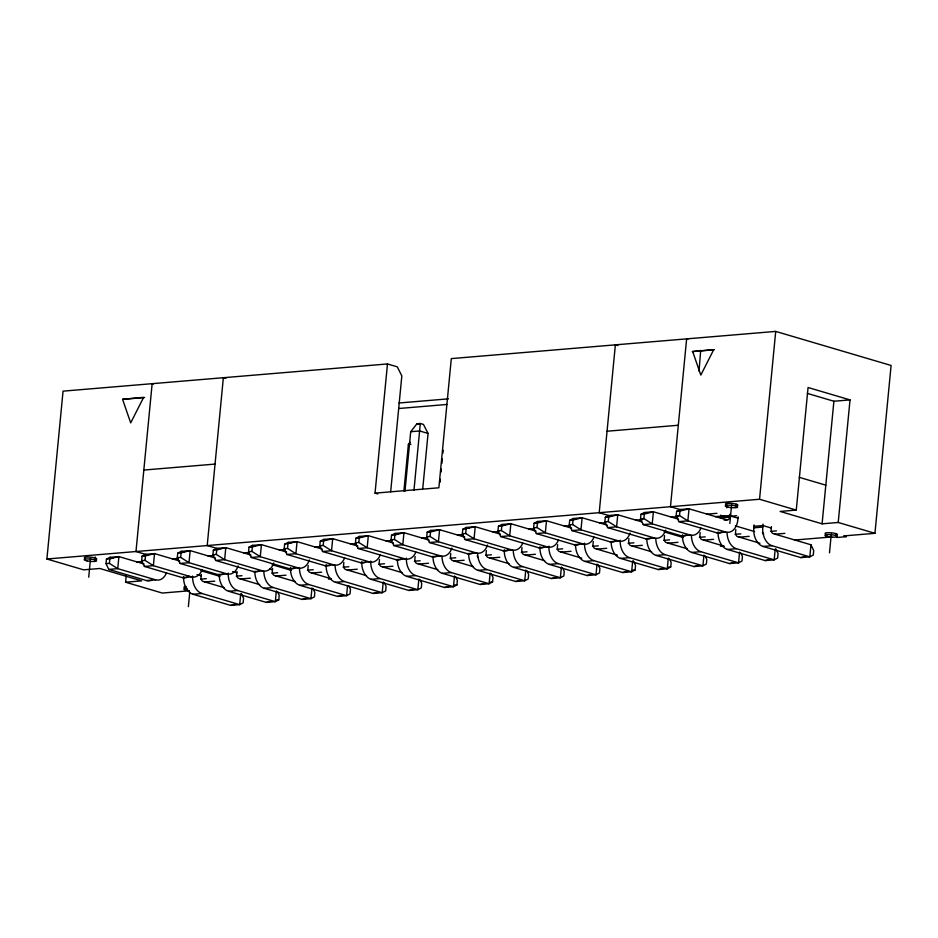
<?xml version="1.0" encoding="UTF-8"?>
<svg xmlns="http://www.w3.org/2000/svg" width="938" height="938" viewBox="0 0 938 938"><rect width="100%" height="100%" fill="white"/><g stroke="black" fill="none" stroke-linecap="round" stroke-linejoin="round"><path stroke-width="1.41" d="M404.97 491.195L410.703 431.715L416.941 423.765L420.306 423.484L413.951 490.445M126.267 575.006L125.575 582.217L141.708 580.868L99.745 568.475L83.611 569.835L46.9 559.001L63.057 391.146L387.476 363.956L397.302 366.852L401.827 375.95L390.665 491.793M88.723 577.175L90.54 558.321M94.82 560.783L95.195 556.973M166.46 572.942A15.817 10.81 85.2 0 1 155.509 579.801L146.527 580.552L108.761 569.401L106.029 563.656L106.463 559.13L109.922 557.336L118.903 556.586L144.077 564.008M108.761 569.401L117.742 568.651L109.394 563.375L109.84 558.849L118.903 556.586L117.742 568.651L155.509 579.801M202.092 569.952A15.817 10.81 85.2 0 1 191.141 576.811L182.16 577.562L144.393 566.423L141.661 560.666L142.095 556.14L145.554 554.346L154.536 553.596L179.709 561.03M144.393 566.423L153.375 565.661L145.027 560.385L145.472 555.859L154.536 553.596L153.375 565.661L191.141 576.811M238.1 565.954A15.817 10.81 85.2 0 1 226.773 573.822L217.792 574.572L180.026 563.433L177.294 557.688L177.728 553.15L181.186 551.356L190.168 550.606L215.341 558.04M180.026 563.433L189.007 562.683L180.659 557.395L181.104 552.869L190.168 550.606L189.007 562.683L226.773 573.822M188.374 606.593L189.769 592.089M201.33 574.431L201.049 577.339A3.471 2.368 85.2 0 0 203.089 581.431L224.065 587.622M273.732 562.964A15.817 10.81 85.2 0 1 262.406 570.832L253.424 571.594L215.658 560.443L212.926 554.698L213.36 550.172L216.819 548.378L225.8 547.616L250.974 555.05M215.658 560.443L224.639 559.693L216.291 554.417L216.737 549.891L225.8 547.616L224.639 559.693L262.406 570.832M236.962 571.453L236.681 574.349A3.471 2.368 85.2 0 0 238.721 578.441L259.697 584.632M240.714 593.918L239.682 604.647L230.713 605.397L192.947 594.246A15.817 10.81 85.2 0 1 183.602 576.776M309.364 559.974A15.817 10.81 85.2 0 1 298.038 567.853L289.056 568.604L251.29 557.453L248.558 551.708L248.992 547.182L252.451 545.388L261.432 544.638L286.606 552.06M251.29 557.453L260.272 556.703L251.923 551.427L252.369 546.901L261.432 544.638L260.272 556.703L298.038 567.853M272.595 568.463L272.313 571.359A3.471 2.368 85.2 0 0 274.353 575.451L295.329 581.642M276.347 590.928L275.315 601.657L266.345 602.407L228.579 591.268A15.817 10.81 85.2 0 1 219.211 574.971M228.579 591.268L237.56 590.506L275.315 601.657L278.774 599.863L279.207 595.337L277.578 591.89M344.621 558.004A15.817 10.81 85.2 0 1 333.67 564.864L324.689 565.614L286.922 554.464L284.191 548.718L284.636 544.192L288.083 542.399L297.065 541.648L322.238 549.082M333.67 564.864L295.904 553.713L287.556 548.437L288.083 542.399L290.886 543.219M308.227 565.473L307.945 568.381A3.471 2.368 85.2 0 0 309.986 572.461L330.962 578.664M311.979 587.938L310.947 598.667L301.977 599.417L264.211 588.278A15.817 10.81 85.2 0 1 254.843 571.981M365.14 562.472A15.817 10.81 85.2 0 1 360.321 562.624L322.555 551.485L319.823 545.728L320.268 541.203L323.716 539.409L332.697 538.658L357.87 546.092M322.555 551.485L331.536 550.735L323.2 545.447L323.633 540.921L332.697 538.658L331.536 550.735L369.302 561.874A15.817 10.81 85.2 0 0 380.253 555.015M343.859 562.483L343.578 565.391A3.471 2.368 85.2 0 0 345.618 569.483L366.594 575.674M347.482 586.297L346.579 595.677L337.61 596.439L299.843 585.289A15.817 10.81 85.2 0 1 290.499 567.818M415.886 552.025A15.817 10.81 85.2 0 1 404.935 558.884L395.953 559.646L358.187 548.496L355.455 542.75L355.901 538.224L359.348 536.43L368.329 535.668L393.503 543.102M358.187 548.496L367.168 547.745L358.832 542.469L359.266 537.943L368.329 535.668L367.168 547.745L404.935 558.884M377.78 493.951L375.036 493.142L387.476 363.956M379.491 559.505L379.21 562.401A3.471 2.368 85.2 0 0 381.25 566.493L402.226 572.684M383.243 581.97L382.212 592.699L373.242 593.449L335.476 582.299A15.817 10.81 85.2 0 1 326.131 564.828M451.893 548.027A15.817 10.81 85.2 0 1 440.567 555.906L431.586 556.656L393.819 545.506L391.087 539.76L391.533 535.235L394.98 533.441L403.961 532.69L429.135 540.112M393.819 545.506L402.801 544.755L394.464 539.479L394.898 534.953L403.961 532.69L402.801 544.755L440.567 555.906M403.903 490.961L408.37 444.53L410.152 442.267M415.124 556.515L414.842 559.411A3.471 2.368 85.2 0 0 416.882 563.504L437.858 569.694M422.757 488.569L428.068 433.438L423.46 424.422L420.306 423.484M418.876 578.981L417.844 589.709L408.874 590.459L371.108 579.321A15.817 10.81 85.2 0 1 361.763 561.839M487.526 545.037A15.817 10.81 85.2 0 1 476.199 552.916L467.218 553.666L429.452 542.516L426.72 536.771L427.165 532.245L430.624 530.451L439.594 529.7L464.767 537.134M429.452 542.516L438.433 541.765L430.096 536.489L430.53 531.963L439.594 529.7L438.433 541.765L476.199 552.916M440.098 482.167L440.368 479.271M441.071 472.013L441.352 469.106M441.904 463.313L442.326 458.952M442.888 453.148L443.17 450.252M450.756 553.526L450.475 556.422A3.471 2.368 85.2 0 0 452.515 560.514L473.491 566.716M454.52 575.991L453.476 586.719L444.506 587.469L406.74 576.331A15.817 10.81 85.2 0 1 397.372 560.033M406.74 576.331L415.722 575.58L453.476 586.719L456.935 584.925L457.369 580.399L455.739 576.952M522.783 543.067A15.817 10.81 85.2 0 1 511.831 549.926L502.85 550.676L465.084 539.538L462.352 533.781L462.797 529.255L466.256 527.461L475.226 526.71L500.4 534.144M511.831 549.926L474.065 538.775L465.729 533.499L466.256 527.461L469.047 528.293M486.388 550.536L486.107 553.443A3.471 2.368 85.2 0 0 488.147 557.535L509.123 563.726M490.152 573.001L489.108 583.729L480.139 584.491L442.373 573.341A15.817 10.81 85.2 0 1 433.004 557.043M442.373 573.341L451.354 572.59L489.108 583.729L492.567 581.935L493.013 577.409L491.371 573.962M558.415 540.077A15.817 10.81 85.2 0 1 547.464 546.936L538.482 547.698L500.716 536.548L497.984 530.802L498.43 526.277L501.889 524.483L510.858 523.721L536.032 531.154M500.716 536.548L509.697 535.797L501.361 530.521L501.795 525.995L510.858 523.721L509.697 535.797L547.464 546.936M522.02 547.546L521.739 550.454A3.471 2.368 85.2 0 0 523.779 554.546L544.755 560.736M525.784 570.023L524.741 580.751L515.771 581.501L478.005 570.351A15.817 10.81 85.2 0 1 468.637 554.053M578.934 544.556A15.817 10.81 85.2 0 1 574.115 544.708L536.348 533.558L533.616 527.813L534.062 523.287L537.521 521.493L546.491 520.742L571.664 528.164M536.348 533.558L545.33 532.807L536.993 527.531L537.427 523.005L546.491 520.742L545.33 532.807L583.096 543.958A15.817 10.81 85.2 0 0 594.047 537.087M557.653 544.568L557.371 547.464A3.471 2.368 85.2 0 0 559.411 551.556L581.783 558.157M561.416 567.033L560.373 577.761L551.403 578.512L513.637 567.361A15.817 10.81 85.2 0 1 504.292 549.891M630.055 533.089A15.817 10.81 85.2 0 1 618.728 540.968L609.747 541.718L571.981 530.568L569.26 524.823L569.694 520.297L573.153 518.503L582.123 517.753L607.308 525.186M571.981 530.568L580.962 529.818L572.626 524.541L573.059 520.015L582.123 517.753L580.962 529.818L618.728 540.968M593.285 541.578L593.004 544.474A3.471 2.368 85.2 0 0 595.044 548.566L617.415 555.179M597.049 564.043L596.005 574.771L587.036 575.522L549.269 564.383A15.817 10.81 85.2 0 1 539.925 546.901M665.687 530.099A15.817 10.81 85.2 0 1 654.361 537.978L645.379 538.729L607.625 527.59L604.893 521.833L605.327 517.307L608.785 515.513L617.755 514.763L641.533 521.786M607.625 527.59L616.594 526.828L608.258 521.551L608.692 517.026L617.755 514.763L616.594 526.828L654.361 537.978M628.917 538.588L628.636 541.496A3.471 2.368 85.2 0 0 630.676 545.588L651.652 551.779M632.681 561.053L631.649 571.781L622.668 572.543L584.902 561.393A15.817 10.81 85.2 0 1 575.533 545.095M584.902 561.393L593.883 560.643L631.649 571.781L635.096 569.987L635.542 565.462L633.349 560.865M700.944 528.129A15.817 10.81 85.2 0 1 689.993 534.988L681.011 535.739L643.257 524.6L640.525 518.855L640.959 514.329L644.418 512.523L653.387 511.773L678.573 519.206M643.257 524.6L652.227 523.85L643.89 518.573L644.324 514.036L653.387 511.773L652.227 523.85L689.993 534.988M664.55 535.598L664.28 538.506A3.471 2.368 85.2 0 0 666.308 542.598L687.284 548.789M668.313 558.075L667.281 568.803L658.3 569.554L620.534 558.403A15.817 10.81 85.2 0 1 611.166 542.105M620.534 558.403L629.515 557.653L667.281 568.803L670.729 566.998L671.174 562.472L669.533 559.025M738.147 516.815L737.866 519.711A15.817 10.81 85.2 0 1 725.625 532.01L716.644 532.761L678.889 521.61L676.157 515.865L676.591 511.339L680.05 509.545L689.02 508.795L726.786 519.933A3.471 2.368 85.2 0 0 729.471 517.237L729.752 514.341M678.889 521.61L687.859 520.86L679.522 515.583L679.956 511.058L689.02 508.795L687.859 520.86L725.625 532.01M699.033 371.143L700.698 350.308M700.182 532.62L699.912 535.516A3.471 2.368 85.2 0 0 701.941 539.608L724.324 546.209M703.946 555.085L702.914 565.813L693.932 566.564L656.166 555.413A15.817 10.81 85.2 0 1 646.798 539.116M720.771 515.091L720.501 517.987L729.471 517.237M726.809 507.81L727.056 505.265M729.834 523.439L731.64 504.574M736.025 506.074L736.201 504.198M735.814 529.63L735.544 532.526A3.471 2.368 85.2 0 0 737.573 536.618L759.956 543.231M739.578 552.095L738.546 562.823L729.565 563.574L691.798 552.435A15.817 10.81 85.2 0 1 682.454 534.953M771.446 526.64L771.177 529.548A3.471 2.368 85.2 0 0 773.205 533.64L810.971 544.779L813.703 550.524L813.269 555.05L809.811 556.855L800.829 557.606L763.063 546.455A15.817 10.81 85.2 0 1 753.8 527.824L754.082 524.917M775.714 331.407L891.1 365.468L874.943 533.312L838.22 522.478L850.027 399.893L808.064 387.511L796.268 510.096L759.546 499.251L775.714 331.407L451.307 358.609L438.867 487.783L375.036 493.142M810.971 544.779L809.811 556.855L772.044 545.705A15.817 10.81 85.2 0 1 762.782 527.062L763.063 524.166M775.21 549.105L774.178 559.834L765.197 560.584L727.431 549.445A15.817 10.81 85.2 0 1 718.086 531.975M838.22 522.478L822.087 523.826L833.894 401.241L807.325 393.397M826.46 537.216L826.706 534.683M829.485 552.845L831.303 533.992M835.676 535.492L835.852 533.605M143.573 397.501L130.699 422.874L122.538 399.26L143.186 397.384M230.713 605.397L234.594 604.424M266.345 602.407L270.226 601.434M301.977 599.417L305.858 598.456M337.61 596.439L342.792 595.138M373.242 593.449L377.123 592.476M408.874 590.459L412.755 589.486M444.506 587.469L448.387 586.508M480.139 584.491L484.02 583.518M515.771 581.501L520.953 580.2M551.403 578.512L556.586 577.222M587.036 575.522L590.917 574.548M622.668 572.543L626.549 571.57M658.3 569.554L662.181 568.58M693.932 566.564L697.813 565.591M729.565 563.574L734.747 562.284M765.197 560.584L769.078 559.623M800.829 557.606L804.71 556.633M122.726 399.342L144.616 397.513M692.267 351.598L714.111 349.768M398.908 403L448.446 398.849M398.756 408.511L446.84 404.477M410.703 431.715L419.673 430.964L428.068 433.438M833.894 401.241L850.027 399.893M408.37 444.53L410.938 444.319M143.831 470.055L215.048 464.087M607.097 431.222L678.315 425.254M46.9 559.001L759.546 499.251M106.463 559.13L109.84 558.849M142.095 556.14L145.472 555.859M177.728 553.15L181.104 552.869M213.36 550.172L216.737 549.891M248.992 547.182L252.369 546.901M284.636 544.192L297.065 541.648L295.904 553.713L286.922 554.464M320.268 541.203L323.633 540.921M355.901 538.224L359.266 537.943M391.533 535.235L394.898 534.953M427.165 532.245L430.53 531.963M462.797 529.255L475.226 526.71L474.065 538.775L465.084 539.538M498.43 526.277L501.795 525.995M534.062 523.287L537.427 523.005M569.694 520.297L573.059 520.015M605.327 517.307L608.692 517.026M640.959 514.329L644.324 514.036M676.591 511.339L679.956 511.058M106.029 563.656L109.394 563.375M141.661 560.666L145.027 560.385M177.294 557.688L180.659 557.395M212.926 554.698L216.291 554.417M248.558 551.708L251.923 551.427M284.191 548.718L287.556 548.437M319.823 545.728L323.2 545.447M355.455 542.75L358.832 542.469M391.087 539.76L394.464 539.479M426.72 536.771L430.096 536.489M462.352 533.781L465.729 533.499M497.984 530.802L501.361 530.521M533.616 527.813L536.993 527.531M569.26 524.823L572.626 524.541M604.893 521.833L608.258 521.551M640.525 518.855L643.89 518.573M676.157 515.865L679.522 515.583M136.702 561.956L142.47 561.475M172.334 558.978L178.103 558.485M207.966 555.988L213.735 555.507M243.599 552.998L249.367 552.517M279.231 550.008L285 549.527M314.863 547.03L320.632 546.537M350.495 544.04L356.276 543.548M386.128 541.05L391.908 540.569M421.76 538.06L427.54 537.58M457.392 535.07L463.173 534.59M493.025 532.092L498.805 531.6M528.657 529.102L534.437 528.622M564.289 526.112L570.07 525.632M599.921 523.123L605.702 522.642M635.554 520.144L642.776 519.535M671.186 517.155L678.409 516.545M706.818 514.165L716.925 513.321M715.213 516.639L725.32 515.794M720.642 516.486L729.623 515.724L738.007 518.21M796.268 510.096L780.135 511.445L822.087 523.826M722.623 516.92L736.658 515.736M724.218 520.144L726.786 519.933M753.941 526.312L762.922 525.561L771.317 528.035M753.8 527.824L762.782 527.062M360.321 562.624L369.302 561.874M574.115 544.708L583.096 543.958M200.556 579.168L206.337 578.687M236.188 576.178L241.969 575.698M271.821 573.188L277.601 572.708M307.453 570.21L313.233 569.718M343.085 567.22L348.866 566.74M378.718 564.23L384.498 563.75M414.362 561.241L420.13 560.76M449.994 558.262L455.762 557.77M485.626 555.273L491.395 554.78M521.258 552.283L527.027 551.802M556.891 549.293L562.659 548.812M592.523 546.303L598.292 545.822M628.155 543.325L633.924 542.832M663.787 540.335L669.556 539.854M699.42 537.345L705.188 536.864M735.052 534.355L740.821 533.874M770.684 531.377L776.453 530.885M204.625 582.006L214.732 581.161M240.257 579.016L250.364 578.171M275.889 576.038L285.996 575.182M311.522 573.048L321.628 572.203M347.154 570.058L357.261 569.214M382.786 567.068L392.893 566.224M418.418 564.09L428.525 563.234M454.051 561.1L464.158 560.244M489.683 558.11L499.79 557.266M525.315 555.12L535.422 554.276M560.947 552.13L571.054 551.286M596.58 549.152L606.687 548.296M632.212 546.162L642.319 545.318M667.844 543.172L677.951 542.328M703.477 540.182L713.584 539.338M739.109 537.204L749.216 536.348M774.741 534.214L784.848 533.37M189.242 590.788L162.286 593.051L125.575 582.217M328.429 579.121L331.337 578.887M720.454 546.268L723.362 546.022M794.463 540.054L831.736 536.935M874.943 533.312L843.719 535.926L846.346 536.7L837.224 537.462M192.947 594.246L201.928 593.496L239.682 604.647L243.141 602.853L243.575 598.327L241.394 593.719M264.211 588.278L273.192 587.528L310.947 598.667L314.406 596.873L314.84 592.347L313.21 588.9M299.843 585.289L308.825 584.538L346.579 595.677L350.038 593.883L350.472 589.357L348.842 585.91M335.476 582.299L344.457 581.548L382.212 592.699L385.67 590.905L386.104 586.379L384.474 582.92M371.108 579.321L380.089 578.558L417.844 589.709L421.303 587.915L421.737 583.389L420.107 579.942M478.005 570.351L486.986 569.601L524.741 580.751L528.2 578.957L528.645 574.431L527.004 570.972M513.637 567.361L522.618 566.611L560.373 577.761L563.832 575.967L564.277 571.441L562.636 567.994M549.269 564.383L558.251 563.632L596.005 574.771L599.464 572.977L599.91 568.451L598.268 565.004M656.166 555.413L665.148 554.663L702.914 565.813L706.361 564.019L706.806 559.494L705.165 556.046M691.798 552.435L700.78 551.673L738.546 562.823L741.993 561.03L742.439 556.504L740.797 553.057M727.431 549.445L736.412 548.695L774.178 559.834L777.637 558.04L778.071 553.514L775.878 548.918M763.063 546.455L772.044 545.705M276.534 600.05L278.774 599.863M454.696 585.113L456.935 584.925M490.328 582.123L492.567 581.935M632.857 570.175L635.096 569.987M668.489 567.197L670.729 566.998M687.859 339.239L686.628 338.876L670.471 506.719L682.841 510.366M617.872 345.571L615.363 344.856L599.206 512.699L611.576 516.346M799.235 477.325L825.815 485.169M416.941 423.765L419.04 424.386M735.38 525.878L754.609 531.553M225.87 378.436L223.361 377.709L207.204 545.564L219.621 549.199M644.418 512.523L647.208 513.356M664.104 531.858L683.38 537.521M153.375 384.041L152.144 383.677L135.987 551.532L148.356 555.179M573.153 518.503L575.944 519.324M537.521 521.493L540.311 522.314M501.889 524.483L504.679 525.303M430.624 530.451L433.415 531.271M394.98 533.441L397.782 534.261M359.348 536.43L362.15 537.251M323.716 539.409L326.518 540.241M252.451 545.388L255.253 546.209M272.114 564.711L291.378 570.386M269.663 569.026L272.466 569.858M181.186 551.356L183.989 552.189M232.636 571.605L236.833 572.837M200.884 570.691L220.113 576.366M197.003 574.584L201.201 575.826M109.922 557.336L112.724 558.157M273.192 587.528A15.817 10.81 85.2 0 1 263.824 571.23M224.112 573.681A15.817 10.81 85.2 0 1 217.792 574.572M308.825 584.538A15.817 10.81 85.2 0 1 299.457 568.24M259.744 570.691A15.817 10.81 85.2 0 1 253.424 571.594M344.457 581.548A15.817 10.81 85.2 0 1 335.089 565.251M294.638 568.111A15.817 10.81 85.2 0 1 289.056 568.604M380.089 578.558A15.817 10.81 85.2 0 1 370.745 561.088M330.27 565.133A15.817 10.81 85.2 0 1 324.689 565.614M415.722 575.58A15.817 10.81 85.2 0 1 406.377 558.098M451.354 572.59A15.817 10.81 85.2 0 1 441.986 556.293M402.273 558.743A15.817 10.81 85.2 0 1 395.953 559.646M478.169 557.641A3.471 2.368 85.2 0 1 477.219 555.73M486.986 569.601A15.817 10.81 85.2 0 1 477.618 553.303M437.905 555.753A15.817 10.81 85.2 0 1 431.586 556.656M522.618 566.611A15.817 10.81 85.2 0 1 513.25 550.313M473.538 552.763A15.817 10.81 85.2 0 1 467.218 553.666M558.251 563.632A15.817 10.81 85.2 0 1 548.906 546.151M508.431 550.196A15.817 10.81 85.2 0 1 502.85 550.676M593.883 560.643A15.817 10.81 85.2 0 1 584.538 543.161M544.063 547.206A15.817 10.81 85.2 0 1 538.482 547.698M629.515 557.653A15.817 10.81 85.2 0 1 620.17 540.182M665.148 554.663A15.817 10.81 85.2 0 1 655.779 538.365M616.067 540.816A15.817 10.81 85.2 0 1 609.747 541.718M700.78 551.673A15.817 10.81 85.2 0 1 691.412 535.375M651.699 537.837A15.817 10.81 85.2 0 1 645.379 538.729M237.56 590.506A15.817 10.81 85.2 0 1 228.215 573.036M189.183 576.167A15.817 10.81 85.2 0 1 182.16 577.562M201.928 593.496A15.817 10.81 85.2 0 1 192.583 576.026M152.097 580.071A15.817 10.81 85.2 0 1 146.527 580.552M736.412 548.695A15.817 10.81 85.2 0 1 727.044 532.397M686.593 535.258A15.817 10.81 85.2 0 1 681.011 535.739M763.708 534.144A3.471 2.368 85.2 0 1 762.418 532.327M722.225 532.268A15.817 10.81 85.2 0 1 716.644 532.761M189.007 590.694A6.273 1.173 5.5 0 1 183.86 589.24A6.273 1.173 5.5 0 1 187.037 588.302M184.411 587.645A6.273 1.173 5.5 0 1 186.099 586.461M84.948 558.321A6.273 1.173 5.5 0 1 90.634 557.149A6.273 1.173 5.5 0 1 96.051 559.388M825.921 534.085A6.273 1.173 5.5 0 1 827.445 532.702A6.273 1.173 5.5 0 1 835.641 533.546A6.273 1.173 5.5 0 1 836.321 535.152M726.516 504.773A6.273 1.173 5.5 0 1 727.442 503.319A6.273 1.173 5.5 0 1 735.65 504.046A6.273 1.173 5.5 0 1 736.916 505.699M713.701 349.698L700.815 375.083L692.654 351.469L713.701 349.698M86.964 560.877A6.273 1.173 5.5 0 0 96.591 560.842A6.273 1.173 5.5 0 0 87.527 558.896A6.273 1.173 5.5 0 0 86.964 560.877M827.715 536.548A6.273 1.173 5.5 0 0 837.353 536.513A6.273 1.173 5.5 0 0 828.277 534.554A6.273 1.173 5.5 0 0 827.715 536.548M728.064 507.141A6.273 1.173 5.5 0 0 737.69 507.106A6.273 1.173 5.5 0 0 728.627 505.148A6.273 1.173 5.5 0 0 728.064 507.141"/></g></svg>
